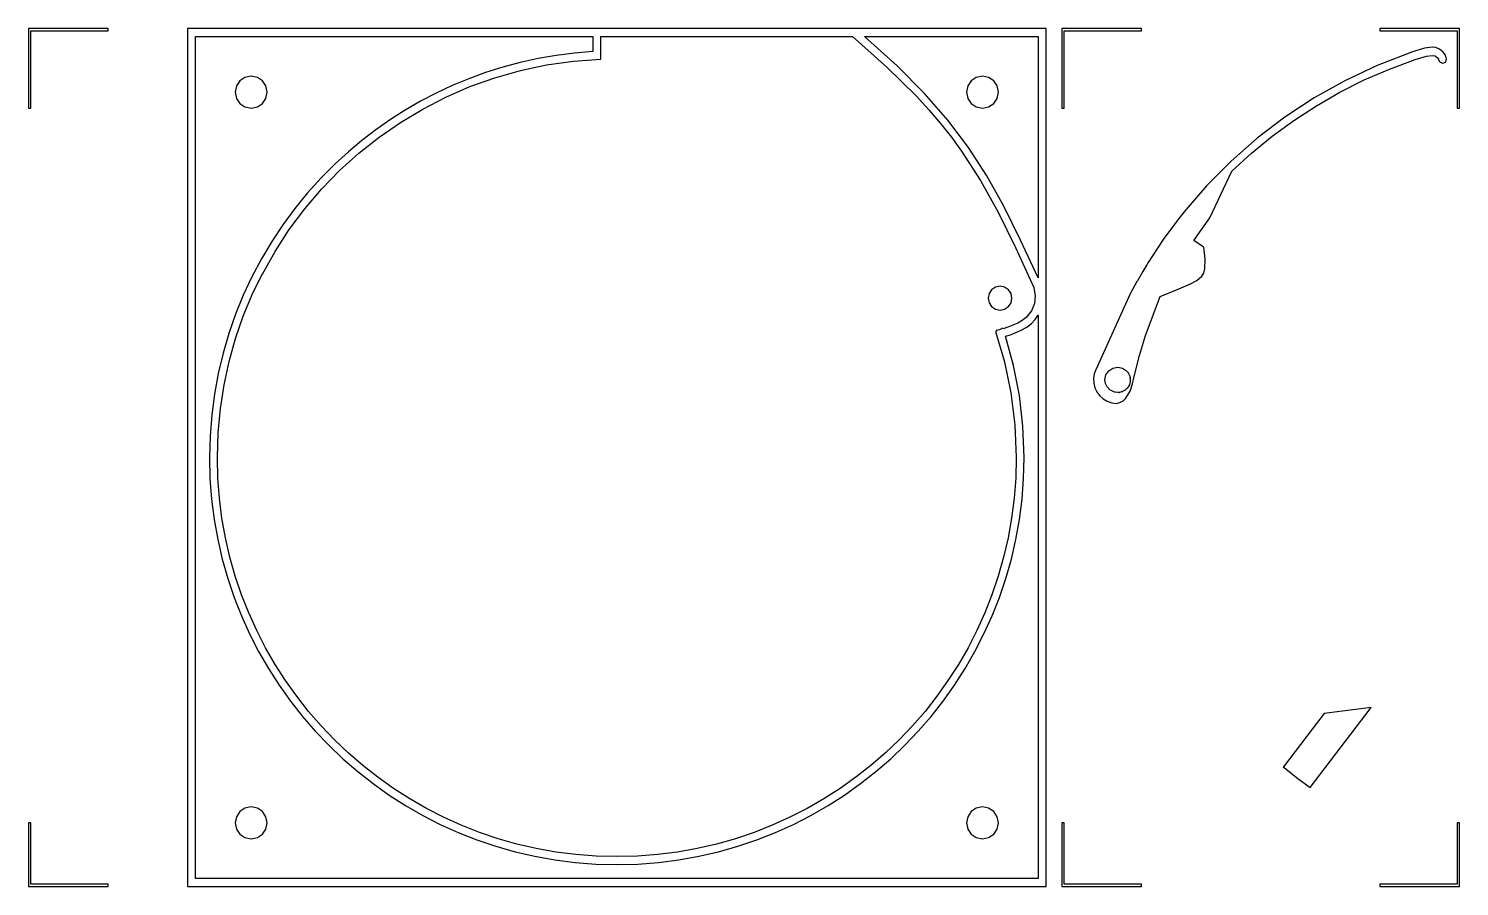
# Model space of a CAD drawing. Extents: x 0 to 18, y 0 to 10.8.
import ezdxf

# ---------------------------------------------------------------- set-up
doc = ezdxf.new("R2010")
doc.units = 0
doc.layers.add('Layer_1', color=7, linetype='CONTINUOUS')

msp = doc.modelspace()

# ---------------------------------------------------------------- linework, layer by layer
at = {"layer": 'Layer_1', "color": 7}
for points in [[(0, 10.800032), (0, 9.800017), (0.028335, 9.800017), (0.028335, 10.771643), (1.000015, 10.771643), (1.000015, 10.800032), (0, 10.800032)], [(13, 10.800016), (13, 9.800001), (13.028335, 9.800001), (13.028335, 10.771628), (14.000015, 10.771628), (14.000015, 10.800016), (13, 10.800016), (13, 10.800016)], [(13, 10.800016), (13, 9.800001), (13.028335, 9.800001), (13.028335, 10.771629), (14.000015, 10.771629), (14.000015, 10.800016), (13, 10.800016), (13, 10.800016)], [(17.000006, 10.800016), (17.000006, 10.771628), (17.971689, 10.771628), (17.971689, 9.800001), (18.000021, 9.800001), (18.000021, 10.785794), (18.000021, 10.800016), (17.000006, 10.800016), (17.000006, 10.800016)], [(17.000006, 10.800016), (17.000006, 10.771629), (17.971689, 10.771629), (17.971689, 9.800001), (18.000021, 9.800001), (18.000021, 10.785795), (18.000021, 10.800016), (17.000006, 10.800016), (17.000006, 10.800016)], [(0, 0.799993), (0, 0.000014), (1.000015, 0.000014), (1.000015, 0.028346), (0.028335, 0.028346), (0.028335, 0.799993), (0, 0.799993)], [(13, 0.799979), (13, 0), (14.000015, 0), (14.000015, 0.028332), (13.028335, 0.028332), (13.028335, 0.799979), (13, 0.799979), (13, 0.799979)], [(13, 0.799978), (13, -0.000001), (14.000015, -0.000001), (14.000015, 0.028332), (13.028335, 0.028332), (13.028335, 0.799978), (13, 0.799978), (13, 0.799978)], [(17.971689, 0.799979), (17.971689, 0.028332), (17.000006, 0.028332), (17.000006, 0), (18.000021, 0), (18.000021, 0.799979), (17.971689, 0.799979), (17.971689, 0.799979)], [(17.971689, 0.799978), (17.971689, 0.028332), (17.000006, 0.028332), (17.000006, -0.000001), (18.000021, -0.000001), (18.000021, 0.799978), (17.971689, 0.799978), (17.971689, 0.799978)]]:
    msp.add_lwpolyline(points, close=True, dxfattribs=at)
for points in [[(7.410593, 10.800617), (7.410593, 10.800561), (7.410593, 10.800286), (3.301063, 10.800286), (3.299795, 10.800561), (3.299795, 10.800286), (3.299685, 10.800286), (3.299685, 10.800561), (3.29963, 10.800561), (3.296708, 10.800286), (2.998005, 10.800286), (1.999864, 10.800286), (1.999754, 10.800286), (1.999754, 10.700351), (1.999754, 0.100371), (1.999754, 0.000435), (12.79977, 0.000435), (12.79977, 0.100371), (12.79977, 10.800341), (8.462312, 10.800341), (8.460052, 10.800341), (8.373291, 10.800341), (7.438981, 10.800341), (7.410593, 10.800617), (7.410593, 10.800617)], [(3.012667, 10.700295), (3.296708, 10.700295), (3.297976, 10.700295), (3.297976, 10.70002), (3.29963, 10.70002), (3.29974, 10.70002), (3.300291, 10.70002), (3.301008, 10.70002), (6.621253, 10.70002), (6.800343, 10.70002), (7.100314, 10.70002), (7.099818, 10.699524), (7.099818, 10.510677), (6.866241, 10.49184), (6.635729, 10.462672), (6.408515, 10.423406), (6.184835, 10.374276), (5.964924, 10.315514), (5.749015, 10.247352), (5.537344, 10.170024), (5.330145, 10.083763), (5.127653, 9.988802), (4.930102, 9.885372), (4.737727, 9.773707), (4.550763, 9.65404), (4.369444, 9.526604), (4.194004, 9.391631), (4.02468, 9.249355), (3.861704, 9.100007), (3.858893, 9.100007), (3.679919, 8.920239), (3.510022, 8.731916), (3.349542, 8.535401), (3.198818, 8.331056), (3.058191, 8.119245), (2.928001, 7.90033), (2.808587, 7.674673), (2.70029, 7.442636), (2.60345, 7.204583), (2.518407, 6.960876), (2.4455, 6.711877), (2.385071, 6.457949), (2.337458, 6.199454), (2.303002, 5.936755), (2.282043, 5.670215), (2.27492, 5.400195), (2.281593, 5.136568), (2.301394, 4.87639), (2.334002, 4.619984), (2.379093, 4.367672), (2.436345, 4.119778), (2.505435, 3.876622), (2.58604, 3.638529), (2.677838, 3.405821), (2.780507, 3.178821), (2.893723, 2.95785), (3.017163, 2.743233), (3.150506, 2.535291), (3.293428, 2.334348), (3.445607, 2.140725), (3.606721, 1.954746), (3.776445, 1.776733), (3.954459, 1.607009), (4.140438, 1.445896), (4.334061, 1.293717), (4.535005, 1.150796), (4.742947, 1.017454), (4.957564, 0.894014), (5.178535, 0.780798), (5.405535, 0.678131), (5.638242, 0.586333), (5.876335, 0.505728), (6.119489, 0.436639), (6.367383, 0.379387), (6.619694, 0.334297), (6.876099, 0.30169), (7.136275, 0.281888), (7.3999, 0.275216), (7.663528, 0.281886), (7.923708, 0.301684), (8.180116, 0.334289), (8.43243, 0.379378), (8.680327, 0.436627), (8.923485, 0.505715), (9.16158, 0.586318), (9.39429, 0.678114), (9.621293, 0.780781), (9.842266, 0.893995), (10.056886, 1.017435), (10.26483, 1.150776), (10.465775, 1.293698), (10.6594, 1.445876), (10.845382, 1.606988), (11.023397, 1.776713), (11.193123, 1.954726), (11.354238, 2.140705), (11.506418, 2.334329), (11.649342, 2.535273), (11.782686, 2.743216), (11.906127, 2.957834), (12.019344, 3.178805), (12.122013, 3.405807), (12.213812, 3.638517), (12.294418, 3.876611), (12.363509, 4.119768), (12.420761, 4.367665), (12.465852, 4.619978), (12.49846, 4.876386), (12.518261, 5.136566), (12.524934, 5.400195), (12.509456, 5.794129), (12.464564, 6.180667), (12.391305, 6.558617), (12.290723, 6.926786), (12.351411, 6.946244), (12.488939, 7.003253), (12.556328, 7.042239), (12.616821, 7.08956), (12.662725, 7.138484), (12.69989, 7.190818), (12.69989, 0.100315), (2.10002, 0.100315), (2.10002, 10.70002), (3.012722, 10.70002), (3.012667, 10.700295), (3.012667, 10.700295)], [(7.200305, 10.700571), (7.495701, 10.700571), (7.496197, 10.700075), (10.364115, 10.700075), (10.798969, 10.313569), (11.163911, 9.953613), (11.324403, 9.779061), (11.472505, 9.60571), (11.60991, 9.431748), (11.738314, 9.255362), (11.974904, 8.888072), (12.195837, 8.489342), (12.414677, 8.044674), (12.644989, 7.539572), (12.664971, 7.434806), (12.656739, 7.337248), (12.618517, 7.246636), (12.548526, 7.162706), (12.501148, 7.126309), (12.443562, 7.093308), (12.318669, 7.040832), (12.259689, 7.022036), (12.257209, 7.029698), (12.215316, 7.009634), (12.173369, 6.999601), (12.175243, 6.990451), (12.166093, 6.986042), (12.276983, 6.604789), (12.357872, 6.212459), (12.407501, 5.810445), (12.424613, 5.40014), (12.418074, 5.141553), (12.398669, 4.886361), (12.366713, 4.634879), (12.322522, 4.387423), (12.266412, 4.144309), (12.198699, 3.905853), (12.119698, 3.67237), (12.029725, 3.444177), (11.929095, 3.221588), (11.818125, 3.004919), (11.69713, 2.794487), (11.566426, 2.590607), (11.426329, 2.393594), (11.277153, 2.203765), (11.119216, 2.021436), (10.952833, 1.846921), (10.778319, 1.680537), (10.59599, 1.522599), (10.406161, 1.373423), (10.20915, 1.233326), (10.005271, 1.102621), (9.794839, 0.981627), (9.578172, 0.870657), (9.355584, 0.770028), (9.127391, 0.680055), (8.893909, 0.601055), (8.655453, 0.533343), (8.41234, 0.477234), (8.164885, 0.433045), (7.913403, 0.401091), (7.658211, 0.381688), (7.399624, 0.375151), (7.14104, 0.381691), (6.88585, 0.401096), (6.63437, 0.433053), (6.386916, 0.477244), (6.143803, 0.533354), (5.905347, 0.601068), (5.671864, 0.68007), (5.44367, 0.770044), (5.22108, 0.870674), (5.004411, 0.981645), (4.793978, 1.10264), (4.590096, 1.233345), (4.393082, 1.373443), (4.203251, 1.522619), (4.020919, 1.680557), (3.846401, 1.846941), (3.680014, 2.021456), (3.522074, 2.203785), (3.372895, 2.393613), (3.232794, 2.590625), (3.102087, 2.794504), (2.981088, 3.004935), (2.870115, 3.221603), (2.769483, 3.44419), (2.679507, 3.672383), (2.600503, 3.905864), (2.532787, 4.144319), (2.476675, 4.387431), (2.432483, 4.634885), (2.400526, 4.886365), (2.38112, 5.141555), (2.37458, 5.40014), (2.384154, 5.710292), (2.412302, 6.01566), (2.458483, 6.315675), (2.522154, 6.609767), (2.602774, 6.897366), (2.699799, 7.177905), (2.812688, 7.450812), (2.940899, 7.71552), (2.940899, 7.709897), (3.101329, 7.995759), (3.279485, 8.269688), (3.474588, 8.530909), (3.685862, 8.778644), (3.912531, 9.012116), (4.153818, 9.230548), (4.408947, 9.433162), (4.67714, 9.619183), (4.95762, 9.787831), (5.249612, 9.938332), (5.552339, 10.069906), (5.865024, 10.181778), (6.18689, 10.27317), (6.51716, 10.343305), (6.855059, 10.391406), (7.199809, 10.416695), (7.199809, 10.500535), (7.199809, 10.515749), (7.199809, 10.699579), (7.199367, 10.700075), (7.199809, 10.700075), (7.200305, 10.700571), (7.200305, 10.700571)], [(10.517629, 10.70002), (12.699835, 10.70002), (12.699835, 7.661446), (12.480289, 8.138701), (12.268758, 8.563636), (12.05363, 8.948492), (11.823294, 9.30551), (11.566137, 9.646931), (11.270548, 9.984996), (10.924916, 10.331945), (10.517629, 10.70002), (10.517629, 10.70002)], [(17.657906, 10.566791), (17.657906, 10.566515), (17.562876, 10.55268), (17.39889, 10.502244), (17.388637, 10.497614), (16.965935, 10.335182), (16.560301, 10.144817), (16.172653, 9.927897), (15.803908, 9.685801), (15.454984, 9.419908), (15.1268, 9.131596), (14.820272, 8.822244), (14.536319, 8.493229), (14.507159, 8.45718), (14.483457, 8.426973), (14.273791, 8.144676), (14.08322, 7.853434), (14.066352, 7.825763), (14.015751, 7.741427), (13.949054, 7.625506), (13.943817, 7.616301), (13.85893, 7.460142), (13.859757, 7.460417), (13.424793, 6.505382), (13.422643, 6.500696), (13.420604, 6.496287), (13.420879, 6.496287), (13.406879, 6.455442), (13.397437, 6.394779), (13.400298, 6.33531), (13.414562, 6.278545), (13.439333, 6.225993), (13.473715, 6.179164), (13.516809, 6.139568), (13.567718, 6.108714), (13.625545, 6.088112), (13.681286, 6.082262), (13.729552, 6.092476), (13.770828, 6.115806), (13.805596, 6.149304), (13.85754, 6.235012), (13.889247, 6.326016), (13.899996, 6.384941), (13.974538, 6.684714), (14.051746, 6.937373), (14.233646, 7.428502), (14.439801, 7.512617), (14.617298, 7.586492), (14.69587, 7.629897), (14.761269, 7.683494), (14.784184, 7.722213), (14.797131, 7.77438), (14.801646, 7.896112), (14.784806, 8.048564), (14.778688, 8.052974), (14.659074, 8.133562), (14.859661, 8.416555), (14.858338, 8.417713), (14.859827, 8.419367), (15.139348, 9.006797), (15.386399, 9.232772), (15.646081, 9.445666), (15.917967, 9.644836), (16.20163, 9.829639), (16.496644, 9.999434), (16.802582, 10.153577), (17.119017, 10.291427), (17.445523, 10.412341), (17.445523, 10.412671), (17.585145, 10.45539), (17.65626, 10.463574), (17.694066, 10.458036), (17.72379, 10.433863), (17.736233, 10.417191), (17.739045, 10.413057), (17.744363, 10.391896), (17.756188, 10.377005), (17.790441, 10.365788), (17.82398, 10.378908), (17.834911, 10.394439), (17.83898, 10.415868), (17.824318, 10.464761), (17.796695, 10.502306), (17.749187, 10.541601), (17.704721, 10.561246), (17.658126, 10.566736), (17.657906, 10.566791), (17.657906, 10.566791)], [(2.799733, 10.199957), (2.721894, 10.184245), (2.658331, 10.141406), (2.615472, 10.077861), (2.599752, 10.000032), (2.615456, 9.922167), (2.658311, 9.858566), (2.721881, 9.815675), (2.799733, 9.79994), (2.877602, 9.815659), (2.94119, 9.858547), (2.984058, 9.922154), (2.999769, 10.000032), (2.984042, 10.077874), (2.94117, 10.141425), (2.877588, 10.184261), (2.799733, 10.199957), (2.799733, 10.199957)], [(11.999736, 10.199957), (11.921898, 10.184246), (11.858334, 10.141407), (11.815476, 10.077861), (11.799755, 10.000032), (11.81546, 9.922168), (11.858315, 9.858567), (11.921885, 9.815676), (11.999736, 9.79994), (12.077605, 9.815659), (12.141193, 9.858547), (12.184062, 9.922154), (12.199772, 10.000032), (12.184046, 10.077875), (12.141174, 10.141426), (12.077592, 10.184261), (11.999736, 10.199957), (11.999736, 10.199957)], [(12.221049, 7.556494), (12.16267, 7.544704), (12.114997, 7.51256), (12.082854, 7.464887), (12.071063, 7.406509), (12.082854, 7.34813), (12.114997, 7.300457), (12.16267, 7.268313), (12.221049, 7.256523), (12.278461, 7.267928), (12.327136, 7.300437), (12.359664, 7.349101), (12.37109, 7.406509), (12.359664, 7.463916), (12.327136, 7.51258), (12.278461, 7.545089), (12.221049, 7.556494), (12.221049, 7.556494)], [(13.701393, 6.538896), (13.701283, 6.53851), (13.761581, 6.526644), (13.812959, 6.492924), (13.824589, 6.480357), (13.825581, 6.479254), (13.830983, 6.471923), (13.831038, 6.471813), (13.831424, 6.471262), (13.839141, 6.459355), (13.839141, 6.45908), (13.854465, 6.423802), (13.854576, 6.423471), (13.858875, 6.404289), (13.859316, 6.402305), (13.859151, 6.403793), (13.859206, 6.403793), (13.860143, 6.399714), (13.860859, 6.389847), (13.860198, 6.395084), (13.859757, 6.357656), (13.860528, 6.362452), (13.859757, 6.357381), (13.859481, 6.355506), (13.859426, 6.355231), (13.848457, 6.316315), (13.841456, 6.301928), (13.833464, 6.288864), (13.833133, 6.288313), (13.832692, 6.287762), (13.823707, 6.275966), (13.823432, 6.27558), (13.823101, 6.275249), (13.812628, 6.264005), (13.801604, 6.254248), (13.79984, 6.25287), (13.789367, 6.245319), (13.786611, 6.243555), (13.776303, 6.237601), (13.772059, 6.235396), (13.763349, 6.231483), (13.75701, 6.228892), (13.748632, 6.226136), (13.741135, 6.223986), (13.734852, 6.222553), (13.724268, 6.220624), (13.722559, 6.220293), (13.720851, 6.220293), (13.701283, 6.218915), (13.698581, 6.219191), (13.696818, 6.219191), (13.675045, 6.221341), (13.659115, 6.224813), (13.644507, 6.229609), (13.602245, 6.253559), (13.569723, 6.288235), (13.548809, 6.330929), (13.541375, 6.378933), (13.553961, 6.441205), (13.588257, 6.492052), (13.639117, 6.526331), (13.701393, 6.538896), (13.701393, 6.538896)], [(13.860198, 6.395084), (13.859922, 6.399769), (13.859316, 6.402305), (13.860198, 6.395084), (13.860198, 6.395084)], [(13.723166, 6.220183), (13.723166, 6.219908), (13.722504, 6.219908), (13.721788, 6.219908), (13.723166, 6.220183), (13.723166, 6.220183)], [(16.892102, 2.251929), (16.300924, 2.177901), (16.300152, 2.176798), (16.148403, 1.978802), (15.785482, 1.504867), (15.785042, 1.504316), (15.816185, 1.479511), (15.949249, 1.373237), (15.952611, 1.370701), (16.121889, 1.246292), (16.892102, 2.251929), (16.892102, 2.251929)], [(2.799733, 1.000009), (2.721894, 0.984288), (2.65833, 0.94143), (2.615472, 0.877866), (2.599752, 0.800028), (2.615472, 0.722199), (2.65833, 0.658654), (2.721894, 0.615815), (2.799733, 0.600102), (2.877589, 0.615799), (2.941171, 0.658635), (2.984043, 0.722186), (2.999769, 0.800028), (2.984043, 0.87788), (2.941171, 0.94145), (2.877589, 0.984304), (2.799733, 1.000009), (2.799733, 1.000009)], [(11.999736, 1.000009), (11.921898, 0.984288), (11.858334, 0.94143), (11.815476, 0.877866), (11.799755, 0.800028), (11.815476, 0.722199), (11.858334, 0.658654), (11.921898, 0.615815), (11.999736, 0.600102), (12.077592, 0.615799), (12.141174, 0.658635), (12.184046, 0.722186), (12.199772, 0.800028), (12.184046, 0.87788), (12.141174, 0.94145), (12.077592, 0.984304), (11.999736, 1.000009), (11.999736, 1.000009)]]:
    msp.add_lwpolyline(points, dxfattribs=at)

doc.saveas('drawing.dxf')
